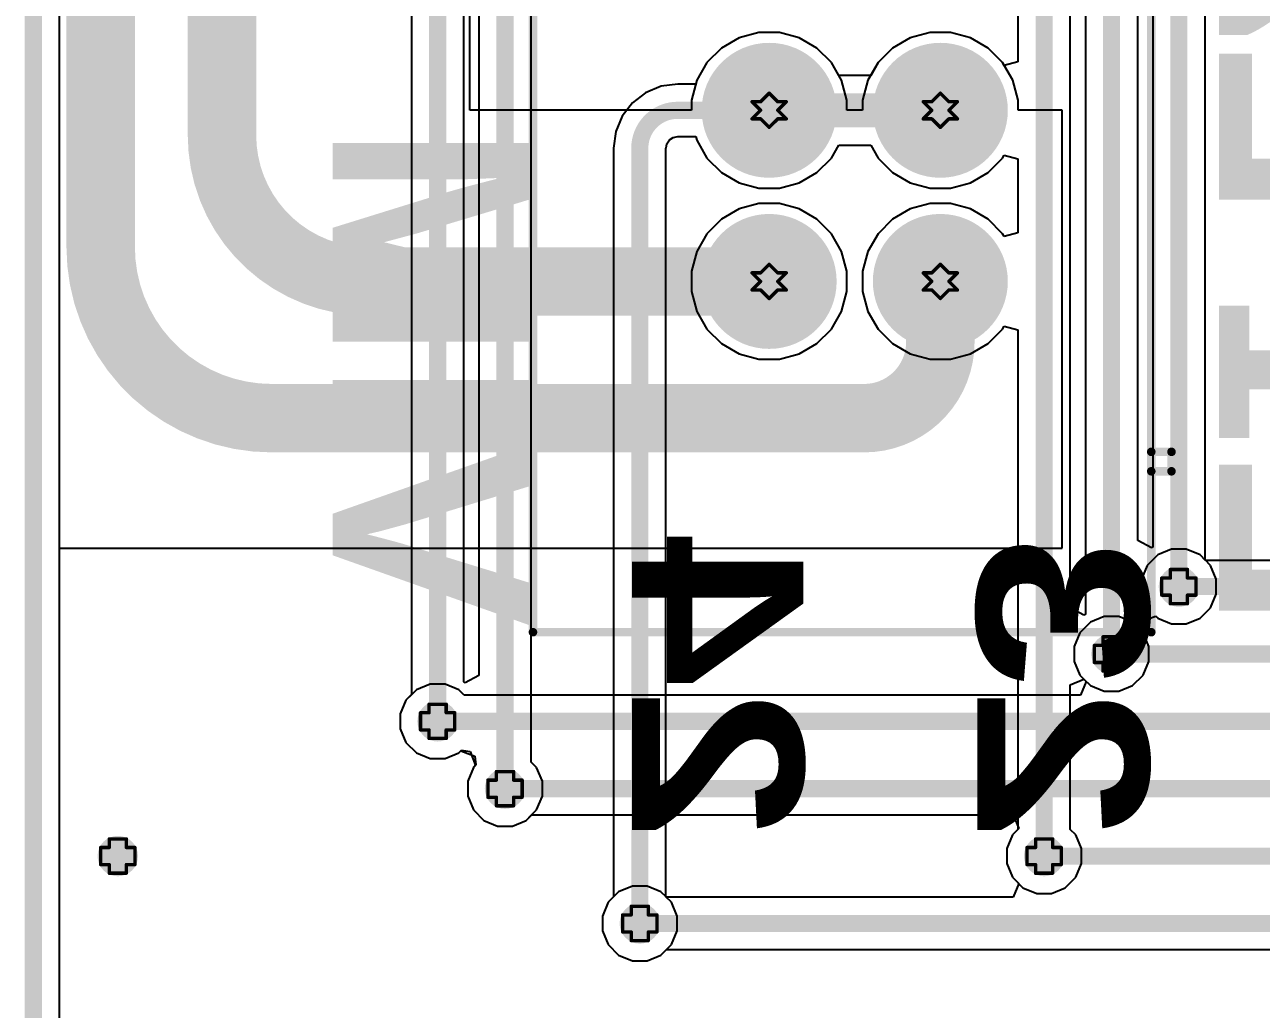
# Model space of a CAD drawing. Header units: inches. Extents: x -0.1 to 10.2, y 0 to 6.5.
# Drawn here: x -0.005 to 0.717, y 1.19 to 1.765 of the extents above; entities that cross this region are included whole.
import ezdxf

# ---------------------------------------------------------------- set-up
doc = ezdxf.new("R2010")
doc.units = ezdxf.units.IN
doc.header["$MEASUREMENT"] = 0
for name, color, linetype in [('Board Outline', 216, 'Continuous'), ('Bottom Layer', 5, 'Continuous'), ('Bottom Overlay', 54, 'Continuous'), ('Bottom Solder', 6, 'Continuous'), ('Drill Drawing', 1, 'Continuous'), ('Multi-Layer', 9, 'Continuous'), ('Pad Holes', 156, 'Continuous'), ('Top Layer', 1, 'Continuous'), ('Top Solder', 216, 'Continuous'), ('Via Holes', 16, 'Continuous')]:
    doc.layers.add(name, color=color, linetype=linetype)
doc.styles.add('Arial Black_Bold', font='', dxfattribs={"height": 0.2})
doc.styles.add('Arial_Bold', font='', dxfattribs={"height": 0.2})
doc.styles.get('Arial Black_Bold').set_extended_font_data('Arial Black', bold=True)
doc.styles.get('Arial_Bold').set_extended_font_data('Arial', bold=True)

# ---------------------------------------------------------------- blocks, each defined once
blk = doc.blocks.new('X9555WV_2_12_6TV01_B_57')
at = {"layer": 'Bottom Layer'}
h = blk.add_hatch(color=5, dxfattribs=at)
edge = h.paths.add_edge_path()
edge.add_arc((0.45, 0.05), 0.03543, 0, 360)
h = blk.add_hatch(color=5, dxfattribs=at)
edge = h.paths.add_edge_path()
edge.add_arc((0.55, 0.05), 0.03543, 0, 360)
h = blk.add_hatch(color=5, dxfattribs=at)
edge = h.paths.add_edge_path()
edge.add_arc((0.45, -0.05), 0.03543, 0, 360)
h = blk.add_hatch(color=5, dxfattribs=at)
edge = h.paths.add_edge_path()
edge.add_arc((0.55, -0.05), 0.03543, 0, 360)
at = {"layer": 'Bottom Solder'}
h = blk.add_hatch(color=6, dxfattribs=at)
edge = h.paths.add_edge_path()
edge.add_arc((0.45, 0.05), 0.03943, 0, 360)
h = blk.add_hatch(color=6, dxfattribs=at)
edge = h.paths.add_edge_path()
edge.add_arc((0.55, 0.05), 0.03943, 0, 360)
h = blk.add_hatch(color=6, dxfattribs=at)
edge = h.paths.add_edge_path()
edge.add_arc((0.45, -0.05), 0.03943, 0, 360)
h = blk.add_hatch(color=6, dxfattribs=at)
edge = h.paths.add_edge_path()
edge.add_arc((0.55, -0.05), 0.03943, 0, 360)
at = {"layer": 'Multi-Layer'}
h = blk.add_hatch(color=9, dxfattribs=at)
edge = h.paths.add_edge_path()
edge.add_arc((0.45, 0.05), 0.03543, 0, 360)
h = blk.add_hatch(color=9, dxfattribs=at)
edge = h.paths.add_edge_path()
edge.add_arc((0.55, 0.05), 0.03543, 0, 360)
h = blk.add_hatch(color=9, dxfattribs=at)
edge = h.paths.add_edge_path()
edge.add_arc((0.45, -0.05), 0.03543, 0, 360)
h = blk.add_hatch(color=9, dxfattribs=at)
edge = h.paths.add_edge_path()
edge.add_arc((0.55, -0.05), 0.03543, 0, 360)
at = {"layer": 'Pad Holes'}
h = blk.add_hatch(color=7, dxfattribs=at)
edge = h.paths.add_edge_path()
edge.add_arc((0.45, 0.05), 0.02165, 0, 360)
h = blk.add_hatch(color=7, dxfattribs=at)
edge = h.paths.add_edge_path()
edge.add_arc((0.55, 0.05), 0.02165, 0, 360)
h = blk.add_hatch(color=7, dxfattribs=at)
edge = h.paths.add_edge_path()
edge.add_arc((0.45, -0.05), 0.02165, 0, 360)
h = blk.add_hatch(color=7, dxfattribs=at)
edge = h.paths.add_edge_path()
edge.add_arc((0.55, -0.05), 0.02165, 0, 360)
at = {"layer": 'Top Layer'}
h = blk.add_hatch(color=1, dxfattribs=at)
edge = h.paths.add_edge_path()
edge.add_arc((0.45, 0.05), 0.03543, 0, 360)
h = blk.add_hatch(color=1, dxfattribs=at)
edge = h.paths.add_edge_path()
edge.add_arc((0.55, 0.05), 0.03543, 0, 360)
h = blk.add_hatch(color=1, dxfattribs=at)
edge = h.paths.add_edge_path()
edge.add_arc((0.45, -0.05), 0.03543, 0, 360)
h = blk.add_hatch(color=1, dxfattribs=at)
edge = h.paths.add_edge_path()
edge.add_arc((0.55, -0.05), 0.03543, 0, 360)
at = {"layer": 'Top Solder'}
h = blk.add_hatch(color=216, dxfattribs=at)
edge = h.paths.add_edge_path()
edge.add_arc((0.45, 0.05), 0.03943, 0, 360)
h = blk.add_hatch(color=216, dxfattribs=at)
edge = h.paths.add_edge_path()
edge.add_arc((0.55, 0.05), 0.03943, 0, 360)
h = blk.add_hatch(color=216, dxfattribs=at)
edge = h.paths.add_edge_path()
edge.add_arc((0.45, -0.05), 0.03943, 0, 360)
h = blk.add_hatch(color=216, dxfattribs=at)
edge = h.paths.add_edge_path()
edge.add_arc((0.55, -0.05), 0.03943, 0, 360)
at = {"layer": 'Bottom Overlay', "const_width": 0.005}
for points in [[(0.6496, 0.17323), (0.6496, 0.18504)], [(0.66097, 0.18504), (0.6496, 0.18504)], [(0.66097, 0.17323), (0.66097, 0.18504)], [(0.755, 0.17323), (-0.755, 0.17323)], [(0.755, -0.188), (0.755, 0.17323)], [(0.755, -0.188), (-0.755, -0.188)]]:
    blk.add_lwpolyline(points, dxfattribs=at)
at = {"layer": 'Bottom Overlay', "const_width": 0.0025}
for points in [[(0.64835, 0.18504, 1), (0.65085, 0.18504, 1)], [(0.64835, 0.18504, 1), (0.65085, 0.18504, 1)], [(0.65972, 0.18504, 1), (0.66221, 0.18504, 1)], [(0.65972, 0.18504, 1), (0.66221, 0.18504, 1)], [(0.64835, 0.17323, 1), (0.65085, 0.17323, 1)], [(0.65972, 0.17323, 1), (0.66221, 0.17323, 1)], [(0.75375, 0.17323, 1), (0.75625, 0.17323, 1)], [(0.75375, 0.17323, 1), (0.75625, 0.17323, 1)], [(0.75375, -0.188, 1), (0.75625, -0.188, 1)], [(0.75375, -0.188, 1), (0.75625, -0.188, 1)]]:
    blk.add_lwpolyline(points, format="xyb", close=True, dxfattribs=at)

msp = doc.modelspace()

# ---------------------------------------------------------------- hatches: boundary and pattern name
at = {"layer": 'Bottom Layer'}
h = msp.add_hatch(color=5, dxfattribs=at)
edge = h.paths.add_edge_path()
edge.add_arc((0.66929, 1.43701), 0.01181, 0, 360)
h = msp.add_hatch(color=5, dxfattribs=at)
edge = h.paths.add_edge_path()
edge.add_arc((0.62992, 1.39764), 0.01181, 0, 360)
h = msp.add_hatch(color=5, dxfattribs=at)
edge = h.paths.add_edge_path()
edge.add_arc((0.23622, 1.35827), 0.01181, 0, 360)
h = msp.add_hatch(color=5, dxfattribs=at)
edge = h.paths.add_edge_path()
edge.add_arc((0.27559, 1.3189), 0.01181, 0, 360)
h = msp.add_hatch(color=5, dxfattribs=at)
edge = h.paths.add_edge_path()
edge.add_arc((0.04937, 1.27953), 0.01181, 0, 360)
h = msp.add_hatch(color=5, dxfattribs=at)
edge = h.paths.add_edge_path()
edge.add_arc((0.59055, 1.27953), 0.01181, 0, 360)
h = msp.add_hatch(color=5, dxfattribs=at)
edge = h.paths.add_edge_path()
edge.add_arc((0.35433, 1.24016), 0.01181, 0, 360)
at = {"layer": 'Top Layer'}
h = msp.add_hatch(color=1, dxfattribs=at)
edge = h.paths.add_edge_path()
edge.add_arc((0.66929, 1.43701), 0.01181, 0, 360)
h = msp.add_hatch(color=1, dxfattribs=at)
edge = h.paths.add_edge_path()
edge.add_arc((0.62992, 1.39764), 0.01181, 0, 360)
h = msp.add_hatch(color=1, dxfattribs=at)
edge = h.paths.add_edge_path()
edge.add_arc((0.23622, 1.35827), 0.01181, 0, 360)
h = msp.add_hatch(color=1, dxfattribs=at)
edge = h.paths.add_edge_path()
edge.add_arc((0.27559, 1.3189), 0.01181, 0, 360)
h = msp.add_hatch(color=1, dxfattribs=at)
edge = h.paths.add_edge_path()
edge.add_arc((0.04937, 1.27953), 0.01181, 0, 360)
h = msp.add_hatch(color=1, dxfattribs=at)
edge = h.paths.add_edge_path()
edge.add_arc((0.59055, 1.27953), 0.01181, 0, 360)
h = msp.add_hatch(color=1, dxfattribs=at)
edge = h.paths.add_edge_path()
edge.add_arc((0.35433, 1.24016), 0.01181, 0, 360)
at = {"layer": 'Via Holes'}
h = msp.add_hatch(color=7, dxfattribs=at)
edge = h.paths.add_edge_path()
edge.add_arc((0.66929, 1.43701), 0.00591, 0, 360)
h = msp.add_hatch(color=7, dxfattribs=at)
edge = h.paths.add_edge_path()
edge.add_arc((0.62992, 1.39764), 0.00591, 0, 360)
h = msp.add_hatch(color=7, dxfattribs=at)
edge = h.paths.add_edge_path()
edge.add_arc((0.23622, 1.35827), 0.00591, 0, 360)
h = msp.add_hatch(color=7, dxfattribs=at)
edge = h.paths.add_edge_path()
edge.add_arc((0.27559, 1.3189), 0.00591, 0, 360)
h = msp.add_hatch(color=7, dxfattribs=at)
edge = h.paths.add_edge_path()
edge.add_arc((0.04937, 1.27953), 0.00591, 0, 360)
h = msp.add_hatch(color=7, dxfattribs=at)
edge = h.paths.add_edge_path()
edge.add_arc((0.59055, 1.27953), 0.00591, 0, 360)
h = msp.add_hatch(color=7, dxfattribs=at)
edge = h.paths.add_edge_path()
edge.add_arc((0.35433, 1.24016), 0.00591, 0, 360)

# ---------------------------------------------------------------- linework, layer by layer
at = {"layer": 'Board Outline', "const_width": 0.01}
msp.add_lwpolyline([(0, 0), (0, 4.33071)], dxfattribs=at)
at = {"layer": 'Bottom Layer'}
for p, q in [((0.01529, 0.33465), (0.01529, 2.83)), ((0.654, 2.58583), (0.654, 1.46011)), ((0.68458, 1.45256), (0.68458, 2.58583)), ((0.61463, 2.38346), (0.61463, 1.42074)), ((0.64521, 1.46387), (0.64521, 2.38346)), ((0.22093, 2.19308), (0.22093, 1.37382)), ((0.25151, 1.38137), (0.25151, 2.19308)), ((0.2603, 1.99396), (0.2603, 1.38513)), ((0.29088, 1.33445), (0.29088, 1.99396)), ((0.60584, 1.4245), (0.60584, 1.79685)), ((0.57526, 1.78702), (0.57526, 1.74369)), ((0.41238, 1.75769), (0.40202, 1.75171)), ((0.42394, 1.76079), (0.41238, 1.75769)), ((0.4359, 1.76079), (0.42394, 1.76079)), ((0.44745, 1.75769), (0.4359, 1.76079)), ((0.45781, 1.75171), (0.44745, 1.75769)), ((0.51238, 1.75769), (0.50202, 1.75171)), ((0.52394, 1.76079), (0.51238, 1.75769)), ((0.5359, 1.76079), (0.52394, 1.76079)), ((0.54745, 1.75769), (0.5359, 1.76079)), ((0.55781, 1.75171), (0.54745, 1.75769)), ((0.40202, 1.75171), (0.39356, 1.74325)), ((0.46627, 1.74325), (0.45781, 1.75171)), ((0.50202, 1.75171), (0.49356, 1.74325)), ((0.56627, 1.74325), (0.55781, 1.75171)), ((0.39356, 1.74325), (0.38758, 1.73289)), ((0.47061, 1.73575), (0.46627, 1.74325)), ((0.49356, 1.74325), (0.48923, 1.73575)), ((0.56726, 1.74155), (0.56627, 1.74325)), ((0.57526, 1.74369), (0.56726, 1.74155)), ((0.48923, 1.73575), (0.47061, 1.73575)), ((0.36678, 1.7294), (0.35775, 1.72565)), ((0.37648, 1.73067), (0.36678, 1.7294)), ((0.37648, 1.73065), (0.37648, 1.73067)), ((0.38698, 1.73065), (0.37648, 1.73065)), ((0.38758, 1.73289), (0.38698, 1.73065)), ((0.34999, 1.7197), (0.34403, 1.71194)), ((0.35775, 1.72565), (0.34999, 1.7197)), ((0.34403, 1.71194), (0.34029, 1.7029)), ((0.34029, 1.7029), (0.33901, 1.6932)), ((0.37022, 1.6958), (0.37169, 1.698)), ((0.37169, 1.698), (0.37389, 1.69947)), ((0.37389, 1.69947), (0.37648, 1.69998)), ((0.37648, 1.69998), (0.37648, 1.70006)), ((0.37648, 1.70006), (0.38698, 1.70006)), ((0.38698, 1.70006), (0.38758, 1.69782)), ((0.38758, 1.69782), (0.39356, 1.68746)), ((0.33901, 1.6932), (0.33901, 1.6932)), ((0.33901, 1.6932), (0.33904, 1.69312)), ((0.33904, 1.69312), (0.33904, 1.25571)), ((0.36962, 1.69316), (0.3697, 1.6932)), ((0.36962, 1.25571), (0.36962, 1.69316)), ((0.3697, 1.6932), (0.37022, 1.6958)), ((0.46627, 1.68746), (0.47061, 1.69496)), ((0.47061, 1.69496), (0.48923, 1.69496)), ((0.48923, 1.69496), (0.49356, 1.68746)), ((0.39356, 1.68746), (0.40202, 1.679)), ((0.45781, 1.679), (0.46627, 1.68746)), ((0.49356, 1.68746), (0.50202, 1.679)), ((0.55781, 1.679), (0.56627, 1.68746)), ((0.56627, 1.68746), (0.56726, 1.68916)), ((0.56726, 1.68916), (0.57526, 1.68702)), ((0.57526, 1.68702), (0.57526, 1.64369)), ((0.40202, 1.679), (0.41238, 1.67302)), ((0.44745, 1.67302), (0.45781, 1.679)), ((0.50202, 1.679), (0.51238, 1.67302)), ((0.54745, 1.67302), (0.55781, 1.679)), ((0.41238, 1.67302), (0.42394, 1.66992)), ((0.42394, 1.66992), (0.4359, 1.66992)), ((0.4359, 1.66992), (0.44745, 1.67302)), ((0.51238, 1.67302), (0.52394, 1.66992)), ((0.52394, 1.66992), (0.5359, 1.66992)), ((0.5359, 1.66992), (0.54745, 1.67302)), ((0.41238, 1.65769), (0.40202, 1.65171)), ((0.42394, 1.66079), (0.41238, 1.65769)), ((0.4359, 1.66079), (0.42394, 1.66079)), ((0.44745, 1.65769), (0.4359, 1.66079)), ((0.45781, 1.65171), (0.44745, 1.65769)), ((0.51238, 1.65769), (0.50202, 1.65171)), ((0.52394, 1.66079), (0.51238, 1.65769)), ((0.5359, 1.66079), (0.52394, 1.66079)), ((0.54745, 1.65769), (0.5359, 1.66079)), ((0.55781, 1.65171), (0.54745, 1.65769)), ((0.40202, 1.65171), (0.39356, 1.64325)), ((0.46627, 1.64325), (0.45781, 1.65171)), ((0.50202, 1.65171), (0.49356, 1.64325)), ((0.56627, 1.64325), (0.55781, 1.65171)), ((0.39356, 1.64325), (0.38758, 1.63289)), ((0.47225, 1.63289), (0.46627, 1.64325)), ((0.49356, 1.64325), (0.48758, 1.63289)), ((0.56726, 1.64155), (0.56627, 1.64325)), ((0.57526, 1.64369), (0.56726, 1.64155)), ((0.38758, 1.63289), (0.38448, 1.62134)), ((0.47535, 1.62134), (0.47225, 1.63289)), ((0.48758, 1.63289), (0.48448, 1.62134)), ((0.38448, 1.62134), (0.38448, 1.60937)), ((0.47535, 1.60937), (0.47535, 1.62134)), ((0.48448, 1.62134), (0.48448, 1.60937)), ((0.38448, 1.60937), (0.38758, 1.59782)), ((0.47225, 1.59782), (0.47535, 1.60937)), ((0.48448, 1.60937), (0.48758, 1.59782)), ((0.38758, 1.59782), (0.39356, 1.58746)), ((0.46627, 1.58746), (0.47225, 1.59782)), ((0.48758, 1.59782), (0.49356, 1.58746)), ((0.39356, 1.58746), (0.40202, 1.579)), ((0.45781, 1.579), (0.46627, 1.58746)), ((0.49356, 1.58746), (0.50202, 1.579)), ((0.55781, 1.579), (0.56627, 1.58746)), ((0.56627, 1.58746), (0.56726, 1.58916)), ((0.56726, 1.58916), (0.57526, 1.58702)), ((0.57526, 1.58702), (0.57526, 1.29508)), ((0.40202, 1.579), (0.41238, 1.57302)), ((0.44745, 1.57302), (0.45781, 1.579)), ((0.50202, 1.579), (0.51238, 1.57302)), ((0.54745, 1.57302), (0.55781, 1.579)), ((0.41238, 1.57302), (0.42394, 1.56992)), ((0.42394, 1.56992), (0.4359, 1.56992)), ((0.4359, 1.56992), (0.44745, 1.57302)), ((0.51238, 1.57302), (0.52394, 1.56992)), ((0.52394, 1.56992), (0.5359, 1.56992)), ((0.5359, 1.56992), (0.54745, 1.57302)), ((0.65321, 1.45959), (0.64521, 1.46387)), ((0.654, 1.46011), (0.65321, 1.45959)), ((0.68778, 1.44936), (0.68458, 1.45256)), ((0.6911, 1.44135), (0.68778, 1.44936)), ((0.6911, 1.43267), (0.6911, 1.44135)), ((0.68778, 1.42465), (0.6911, 1.43267)), ((0.61384, 1.42022), (0.60584, 1.4245)), ((0.68165, 1.41852), (0.68778, 1.42465)), ((0.61463, 1.42074), (0.61384, 1.42022)), ((0.64687, 1.41153), (0.64752, 1.41667)), ((0.64752, 1.41667), (0.65569, 1.41976)), ((0.65569, 1.41976), (0.65694, 1.41852)), ((0.65694, 1.41852), (0.66495, 1.4152)), ((0.67363, 1.4152), (0.68165, 1.41852)), ((0.64841, 1.40999), (0.64687, 1.41153)), ((0.65173, 1.40198), (0.64841, 1.40999)), ((0.66495, 1.4152), (0.67363, 1.4152)), ((0.65173, 1.3933), (0.65173, 1.40198)), ((0.64841, 1.38528), (0.65173, 1.3933)), ((0.2523, 1.38085), (0.25151, 1.38137)), ((0.2603, 1.38513), (0.2523, 1.38085)), ((0.60584, 1.37955), (0.61384, 1.38287)), ((0.61384, 1.38287), (0.61757, 1.37915)), ((0.64228, 1.37915), (0.64841, 1.38528)), ((0.22093, 1.37382), (0.21773, 1.37062)), ((0.60584, 1.29508), (0.60584, 1.37955)), ((0.61757, 1.37915), (0.62558, 1.37583)), ((0.62558, 1.37583), (0.63426, 1.37583)), ((0.63426, 1.37583), (0.64228, 1.37915)), ((0.21773, 1.37062), (0.21441, 1.36261)), ((0.21441, 1.36261), (0.21441, 1.35393)), ((0.21441, 1.35393), (0.21773, 1.34591)), ((0.21773, 1.34591), (0.22387, 1.33978)), ((0.22387, 1.33978), (0.23188, 1.33646)), ((0.24056, 1.33646), (0.24857, 1.33978)), ((0.24857, 1.33978), (0.24982, 1.34102)), ((0.24982, 1.34102), (0.25799, 1.33793)), ((0.25799, 1.33793), (0.25864, 1.33279)), ((0.23188, 1.33646), (0.24056, 1.33646)), ((0.2571, 1.33125), (0.25378, 1.32324)), ((0.25864, 1.33279), (0.2571, 1.33125)), ((0.29408, 1.33125), (0.29088, 1.33445)), ((0.2974, 1.32324), (0.29408, 1.33125)), ((0.25378, 1.32324), (0.25378, 1.31456)), ((0.2974, 1.31456), (0.2974, 1.32324)), ((0.25378, 1.31456), (0.2571, 1.30654)), ((0.29408, 1.30654), (0.2974, 1.31456)), ((0.2571, 1.30654), (0.26324, 1.30041)), ((0.26324, 1.30041), (0.27125, 1.29709)), ((0.27993, 1.29709), (0.28795, 1.30041)), ((0.28795, 1.30041), (0.29408, 1.30654)), ((0.27125, 1.29709), (0.27993, 1.29709)), ((0.57526, 1.29508), (0.57206, 1.29188)), ((0.60904, 1.29188), (0.60584, 1.29508)), ((0.57206, 1.29188), (0.56874, 1.28387)), ((0.61236, 1.28387), (0.60904, 1.29188)), ((0.56874, 1.28387), (0.56874, 1.27519)), ((0.61236, 1.27519), (0.61236, 1.28387)), ((0.56874, 1.27519), (0.57206, 1.26717)), ((0.60904, 1.26717), (0.61236, 1.27519)), ((0.57206, 1.26717), (0.5782, 1.26104)), ((0.60291, 1.26104), (0.60904, 1.26717)), ((0.5782, 1.26104), (0.58621, 1.25772)), ((0.58621, 1.25772), (0.59489, 1.25772)), ((0.59489, 1.25772), (0.60291, 1.26104)), ((0.33584, 1.25251), (0.33252, 1.2445)), ((0.33904, 1.25571), (0.33584, 1.25251)), ((0.37282, 1.25251), (0.36962, 1.25571)), ((0.37614, 1.2445), (0.37282, 1.25251)), ((0.33252, 1.2445), (0.33252, 1.23582)), ((0.37614, 1.23582), (0.37614, 1.2445)), ((0.33252, 1.23582), (0.33584, 1.2278)), ((0.37282, 1.2278), (0.37614, 1.23582)), ((0.33584, 1.2278), (0.34198, 1.22167)), ((0.34198, 1.22167), (0.34999, 1.21835)), ((0.35867, 1.21835), (0.36669, 1.22167)), ((0.36669, 1.22167), (0.37282, 1.2278)), ((0.34999, 1.21835), (0.35867, 1.21835))]:
    msp.add_line(p, q, dxfattribs=at)
for points, const_width in [([(0.66929, 1.43701), (0.66929, 2.58583)], 0.01), ([(0.62992, 1.39764), (0.62992, 2.38346)], 0.01), ([(0.23622, 1.35827), (0.23622, 2.19308)], 0.01), ([(0.27559, 1.3189), (0.27559, 1.99396)], 0.01), ([(0.59055, 1.27953), (0.59055, 1.79685)], 0.01), ([(0.37648, 1.71535), (0.42992, 1.71535)], 0.01), ([(0.42992, 1.71535), (0.52992, 1.71535)], 0.02), ([(0.35433, 1.6932), (0.35433, 1.69316)], 0.01), ([(0.35433, 1.24016), (0.35433, 1.69316)], 0.01)]:
    msp.add_lwpolyline(points, dxfattribs=dict(at, const_width=const_width))
at = {"layer": 'Bottom Layer', "const_width": 0.01}
msp.add_lwpolyline([(0.35433, 1.6932, -0.414214), (0.37648, 1.71535)], format="xyb", dxfattribs=at)
at = {"layer": 'Bottom Layer'}
for points, const_width in [([(0.37398, 1.71535, 1), (0.37898, 1.71535, 1)], 0.005), ([(0.37398, 1.71535, 1), (0.37898, 1.71535, 1)], 0.005), ([(0.42492, 1.71535, 1), (0.43492, 1.71535, 1)], 0.01), ([(0.42742, 1.71535, 1), (0.43242, 1.71535, 1)], 0.005), ([(0.52492, 1.71535, 1), (0.53492, 1.71535, 1)], 0.01), ([(0.35183, 1.6932, 1), (0.35683, 1.6932, 1)], 0.005), ([(0.35183, 1.6932, 1), (0.35683, 1.6932, 1)], 0.005), ([(0.35183, 1.69316, 1), (0.35683, 1.69316, 1)], 0.005), ([(0.35183, 1.69316, 1), (0.35683, 1.69316, 1)], 0.005), ([(0.66679, 1.43701, 1), (0.67179, 1.43701, 1)], 0.005), ([(0.62742, 1.39764, 1), (0.63242, 1.39764, 1)], 0.005), ([(0.23372, 1.35827, 1), (0.23872, 1.35827, 1)], 0.005), ([(0.27309, 1.3189, 1), (0.27809, 1.3189, 1)], 0.005), ([(0.58805, 1.27953, 1), (0.59305, 1.27953, 1)], 0.005), ([(0.35183, 1.24016, 1), (0.35683, 1.24016, 1)], 0.005)]:
    msp.add_lwpolyline(points, format="xyb", close=True, dxfattribs=dict(at, const_width=const_width))
at = {"layer": 'Drill Drawing', "const_width": 0.002}
for points in [[(0.41992, 1.72035), (0.42492, 1.71535)], [(0.41992, 1.72035), (0.42492, 1.72035)], [(0.42492, 1.72035), (0.42992, 1.72535)], [(0.42992, 1.72535), (0.43492, 1.72035)], [(0.43492, 1.72035), (0.43992, 1.72035)], [(0.43492, 1.71535), (0.43992, 1.72035)], [(0.51992, 1.72035), (0.52492, 1.71535)], [(0.51992, 1.72035), (0.52492, 1.72035)], [(0.52492, 1.72035), (0.52992, 1.72535)], [(0.52992, 1.72535), (0.53492, 1.72035)], [(0.53492, 1.72035), (0.53992, 1.72035)], [(0.53492, 1.71535), (0.53992, 1.72035)], [(0.41992, 1.71035), (0.42492, 1.71535)], [(0.43492, 1.71535), (0.43992, 1.71035)], [(0.51992, 1.71035), (0.52492, 1.71535)], [(0.53492, 1.71535), (0.53992, 1.71035)], [(0.41992, 1.71035), (0.42492, 1.71035)], [(0.42492, 1.71035), (0.42992, 1.70535)], [(0.42992, 1.70535), (0.43492, 1.71035)], [(0.43492, 1.71035), (0.43992, 1.71035)], [(0.51992, 1.71035), (0.52492, 1.71035)], [(0.52492, 1.71035), (0.52992, 1.70535)], [(0.52992, 1.70535), (0.53492, 1.71035)], [(0.53492, 1.71035), (0.53992, 1.71035)], [(0.42492, 1.62035), (0.42992, 1.62535)], [(0.42992, 1.62535), (0.43492, 1.62035)], [(0.52492, 1.62035), (0.52992, 1.62535)], [(0.52992, 1.62535), (0.53492, 1.62035)], [(0.41992, 1.62035), (0.42492, 1.61535)], [(0.41992, 1.62035), (0.42492, 1.62035)], [(0.43492, 1.62035), (0.43992, 1.62035)], [(0.43492, 1.61535), (0.43992, 1.62035)], [(0.51992, 1.62035), (0.52492, 1.61535)], [(0.51992, 1.62035), (0.52492, 1.62035)], [(0.53492, 1.62035), (0.53992, 1.62035)], [(0.53492, 1.61535), (0.53992, 1.62035)], [(0.41992, 1.61035), (0.42492, 1.61535)], [(0.41992, 1.61035), (0.42492, 1.61035)], [(0.42492, 1.61035), (0.42992, 1.60535)], [(0.42992, 1.60535), (0.43492, 1.61035)], [(0.43492, 1.61535), (0.43992, 1.61035)], [(0.43492, 1.61035), (0.43992, 1.61035)], [(0.51992, 1.61035), (0.52492, 1.61535)], [(0.51992, 1.61035), (0.52492, 1.61035)], [(0.52492, 1.61035), (0.52992, 1.60535)], [(0.52992, 1.60535), (0.53492, 1.61035)], [(0.53492, 1.61535), (0.53992, 1.61035)], [(0.53492, 1.61035), (0.53992, 1.61035)], [(0.66429, 1.44201), (0.66429, 1.44701)], [(0.66429, 1.44701), (0.67429, 1.44701)], [(0.67429, 1.44201), (0.67429, 1.44701)], [(0.65929, 1.43201), (0.65929, 1.44201)], [(0.65929, 1.44201), (0.66429, 1.44201)], [(0.67429, 1.44201), (0.67929, 1.44201)], [(0.67929, 1.43201), (0.67929, 1.44201)], [(0.65929, 1.43201), (0.66429, 1.43201)], [(0.66429, 1.42701), (0.66429, 1.43201)], [(0.67429, 1.43201), (0.67929, 1.43201)], [(0.67429, 1.42701), (0.67429, 1.43201)], [(0.66429, 1.42701), (0.67429, 1.42701)], [(0.61992, 1.39264), (0.61992, 1.40264)], [(0.61992, 1.40264), (0.62492, 1.40264)], [(0.62492, 1.40264), (0.62492, 1.40764)], [(0.62492, 1.40764), (0.63492, 1.40764)], [(0.63492, 1.40264), (0.63492, 1.40764)], [(0.63492, 1.40264), (0.63992, 1.40264)], [(0.63992, 1.39264), (0.63992, 1.40264)], [(0.61992, 1.39264), (0.62492, 1.39264)], [(0.62492, 1.38764), (0.62492, 1.39264)], [(0.62492, 1.38764), (0.63492, 1.38764)], [(0.63492, 1.39264), (0.63992, 1.39264)], [(0.63492, 1.38764), (0.63492, 1.39264)], [(0.23122, 1.36327), (0.23122, 1.36827)], [(0.23122, 1.36827), (0.24122, 1.36827)], [(0.24122, 1.36327), (0.24122, 1.36827)], [(0.22622, 1.35327), (0.22622, 1.36327)], [(0.22622, 1.36327), (0.23122, 1.36327)], [(0.24122, 1.36327), (0.24622, 1.36327)], [(0.24622, 1.35327), (0.24622, 1.36327)], [(0.22622, 1.35327), (0.23122, 1.35327)], [(0.23122, 1.34827), (0.23122, 1.35327)], [(0.24122, 1.35327), (0.24622, 1.35327)], [(0.24122, 1.34827), (0.24122, 1.35327)], [(0.23122, 1.34827), (0.24122, 1.34827)], [(0.27059, 1.3239), (0.27059, 1.3289)], [(0.27059, 1.3289), (0.28059, 1.3289)], [(0.28059, 1.3239), (0.28059, 1.3289)], [(0.26559, 1.3139), (0.26559, 1.3239)], [(0.26559, 1.3239), (0.27059, 1.3239)], [(0.28059, 1.3239), (0.28559, 1.3239)], [(0.28559, 1.3139), (0.28559, 1.3239)], [(0.26559, 1.3139), (0.27059, 1.3139)], [(0.27059, 1.3089), (0.27059, 1.3139)], [(0.28059, 1.3139), (0.28559, 1.3139)], [(0.28059, 1.3089), (0.28059, 1.3139)], [(0.27059, 1.3089), (0.28059, 1.3089)], [(0.04437, 1.28453), (0.04437, 1.28953)], [(0.04437, 1.28953), (0.05437, 1.28953)], [(0.05437, 1.28453), (0.05437, 1.28953)], [(0.58555, 1.28453), (0.58555, 1.28953)], [(0.58555, 1.28953), (0.59555, 1.28953)], [(0.59555, 1.28453), (0.59555, 1.28953)], [(0.03937, 1.27453), (0.03937, 1.28453)], [(0.03937, 1.28453), (0.04437, 1.28453)], [(0.05437, 1.28453), (0.05937, 1.28453)], [(0.05937, 1.27453), (0.05937, 1.28453)], [(0.58055, 1.27453), (0.58055, 1.28453)], [(0.58055, 1.28453), (0.58555, 1.28453)], [(0.59555, 1.28453), (0.60055, 1.28453)], [(0.60055, 1.27453), (0.60055, 1.28453)], [(0.03937, 1.27453), (0.04437, 1.27453)], [(0.04437, 1.26953), (0.04437, 1.27453)], [(0.05437, 1.27453), (0.05937, 1.27453)], [(0.05437, 1.26953), (0.05437, 1.27453)], [(0.58055, 1.27453), (0.58555, 1.27453)], [(0.58555, 1.26953), (0.58555, 1.27453)], [(0.59555, 1.27453), (0.60055, 1.27453)], [(0.59555, 1.26953), (0.59555, 1.27453)], [(0.04437, 1.26953), (0.05437, 1.26953)], [(0.58555, 1.26953), (0.59555, 1.26953)], [(0.34933, 1.24516), (0.34933, 1.25016)], [(0.34933, 1.25016), (0.35933, 1.25016)], [(0.35933, 1.24516), (0.35933, 1.25016)], [(0.34433, 1.23516), (0.34433, 1.24516)], [(0.34433, 1.24516), (0.34933, 1.24516)], [(0.35933, 1.24516), (0.36433, 1.24516)], [(0.36433, 1.23516), (0.36433, 1.24516)], [(0.34433, 1.23516), (0.34933, 1.23516)], [(0.34933, 1.23016), (0.34933, 1.23516)], [(0.35933, 1.23516), (0.36433, 1.23516)], [(0.35933, 1.23016), (0.35933, 1.23516)], [(0.34933, 1.23016), (0.35933, 1.23016)]]:
    msp.add_lwpolyline(points, dxfattribs=at)
at = {"layer": 'Drill Drawing', "const_width": 0.001}
for points in [[(0.41942, 1.72035, 1), (0.42042, 1.72035, 1)], [(0.41942, 1.72035, 1), (0.42042, 1.72035, 1)], [(0.42442, 1.72035, 1), (0.42542, 1.72035, 1)], [(0.42442, 1.72035, 1), (0.42542, 1.72035, 1)], [(0.42942, 1.72535, 1), (0.43042, 1.72535, 1)], [(0.42942, 1.72535, 1), (0.43042, 1.72535, 1)], [(0.43442, 1.72035, 1), (0.43542, 1.72035, 1)], [(0.43442, 1.72035, 1), (0.43542, 1.72035, 1)], [(0.43942, 1.72035, 1), (0.44042, 1.72035, 1)], [(0.43942, 1.72035, 1), (0.44042, 1.72035, 1)], [(0.51942, 1.72035, 1), (0.52042, 1.72035, 1)], [(0.51942, 1.72035, 1), (0.52042, 1.72035, 1)], [(0.52442, 1.72035, 1), (0.52542, 1.72035, 1)], [(0.52442, 1.72035, 1), (0.52542, 1.72035, 1)], [(0.52942, 1.72535, 1), (0.53042, 1.72535, 1)], [(0.52942, 1.72535, 1), (0.53042, 1.72535, 1)], [(0.53442, 1.72035, 1), (0.53542, 1.72035, 1)], [(0.53442, 1.72035, 1), (0.53542, 1.72035, 1)], [(0.53942, 1.72035, 1), (0.54042, 1.72035, 1)], [(0.53942, 1.72035, 1), (0.54042, 1.72035, 1)], [(0.42442, 1.71535, 1), (0.42542, 1.71535, 1)], [(0.42442, 1.71535, 1), (0.42542, 1.71535, 1)], [(0.43442, 1.71535, 1), (0.43542, 1.71535, 1)], [(0.43442, 1.71535, 1), (0.43542, 1.71535, 1)], [(0.52442, 1.71535, 1), (0.52542, 1.71535, 1)], [(0.52442, 1.71535, 1), (0.52542, 1.71535, 1)], [(0.53442, 1.71535, 1), (0.53542, 1.71535, 1)], [(0.53442, 1.71535, 1), (0.53542, 1.71535, 1)], [(0.41942, 1.71035, 1), (0.42042, 1.71035, 1)], [(0.41942, 1.71035, 1), (0.42042, 1.71035, 1)], [(0.42442, 1.71035, 1), (0.42542, 1.71035, 1)], [(0.42442, 1.71035, 1), (0.42542, 1.71035, 1)], [(0.42942, 1.70535, 1), (0.43042, 1.70535, 1)], [(0.42942, 1.70535, 1), (0.43042, 1.70535, 1)], [(0.43442, 1.71035, 1), (0.43542, 1.71035, 1)], [(0.43442, 1.71035, 1), (0.43542, 1.71035, 1)], [(0.43942, 1.71035, 1), (0.44042, 1.71035, 1)], [(0.43942, 1.71035, 1), (0.44042, 1.71035, 1)], [(0.51942, 1.71035, 1), (0.52042, 1.71035, 1)], [(0.51942, 1.71035, 1), (0.52042, 1.71035, 1)], [(0.52442, 1.71035, 1), (0.52542, 1.71035, 1)], [(0.52442, 1.71035, 1), (0.52542, 1.71035, 1)], [(0.52942, 1.70535, 1), (0.53042, 1.70535, 1)], [(0.52942, 1.70535, 1), (0.53042, 1.70535, 1)], [(0.53442, 1.71035, 1), (0.53542, 1.71035, 1)], [(0.53442, 1.71035, 1), (0.53542, 1.71035, 1)], [(0.53942, 1.71035, 1), (0.54042, 1.71035, 1)], [(0.53942, 1.71035, 1), (0.54042, 1.71035, 1)], [(0.42942, 1.62535, 1), (0.43042, 1.62535, 1)], [(0.42942, 1.62535, 1), (0.43042, 1.62535, 1)], [(0.52942, 1.62535, 1), (0.53042, 1.62535, 1)], [(0.52942, 1.62535, 1), (0.53042, 1.62535, 1)], [(0.41942, 1.62035, 1), (0.42042, 1.62035, 1)], [(0.41942, 1.62035, 1), (0.42042, 1.62035, 1)], [(0.42442, 1.62035, 1), (0.42542, 1.62035, 1)], [(0.42442, 1.62035, 1), (0.42542, 1.62035, 1)], [(0.43442, 1.62035, 1), (0.43542, 1.62035, 1)], [(0.43442, 1.62035, 1), (0.43542, 1.62035, 1)], [(0.43942, 1.62035, 1), (0.44042, 1.62035, 1)], [(0.43942, 1.62035, 1), (0.44042, 1.62035, 1)], [(0.51942, 1.62035, 1), (0.52042, 1.62035, 1)], [(0.51942, 1.62035, 1), (0.52042, 1.62035, 1)], [(0.52442, 1.62035, 1), (0.52542, 1.62035, 1)], [(0.52442, 1.62035, 1), (0.52542, 1.62035, 1)], [(0.53442, 1.62035, 1), (0.53542, 1.62035, 1)], [(0.53442, 1.62035, 1), (0.53542, 1.62035, 1)], [(0.53942, 1.62035, 1), (0.54042, 1.62035, 1)], [(0.53942, 1.62035, 1), (0.54042, 1.62035, 1)], [(0.41942, 1.61035, 1), (0.42042, 1.61035, 1)], [(0.41942, 1.61035, 1), (0.42042, 1.61035, 1)], [(0.42442, 1.61535, 1), (0.42542, 1.61535, 1)], [(0.42442, 1.61535, 1), (0.42542, 1.61535, 1)], [(0.42442, 1.61035, 1), (0.42542, 1.61035, 1)], [(0.42442, 1.61035, 1), (0.42542, 1.61035, 1)], [(0.43442, 1.61535, 1), (0.43542, 1.61535, 1)], [(0.43442, 1.61535, 1), (0.43542, 1.61535, 1)], [(0.43442, 1.61035, 1), (0.43542, 1.61035, 1)], [(0.43442, 1.61035, 1), (0.43542, 1.61035, 1)], [(0.43942, 1.61035, 1), (0.44042, 1.61035, 1)], [(0.43942, 1.61035, 1), (0.44042, 1.61035, 1)], [(0.51942, 1.61035, 1), (0.52042, 1.61035, 1)], [(0.51942, 1.61035, 1), (0.52042, 1.61035, 1)], [(0.52442, 1.61535, 1), (0.52542, 1.61535, 1)], [(0.52442, 1.61535, 1), (0.52542, 1.61535, 1)], [(0.52442, 1.61035, 1), (0.52542, 1.61035, 1)], [(0.52442, 1.61035, 1), (0.52542, 1.61035, 1)], [(0.53442, 1.61535, 1), (0.53542, 1.61535, 1)], [(0.53442, 1.61535, 1), (0.53542, 1.61535, 1)], [(0.53442, 1.61035, 1), (0.53542, 1.61035, 1)], [(0.53442, 1.61035, 1), (0.53542, 1.61035, 1)], [(0.53942, 1.61035, 1), (0.54042, 1.61035, 1)], [(0.53942, 1.61035, 1), (0.54042, 1.61035, 1)], [(0.42942, 1.60535, 1), (0.43042, 1.60535, 1)], [(0.42942, 1.60535, 1), (0.43042, 1.60535, 1)], [(0.52942, 1.60535, 1), (0.53042, 1.60535, 1)], [(0.52942, 1.60535, 1), (0.53042, 1.60535, 1)], [(0.66379, 1.44701, 1), (0.66479, 1.44701, 1)], [(0.66379, 1.44701, 1), (0.66479, 1.44701, 1)], [(0.67379, 1.44701, 1), (0.67479, 1.44701, 1)], [(0.67379, 1.44701, 1), (0.67479, 1.44701, 1)], [(0.65879, 1.44201, 1), (0.65979, 1.44201, 1)], [(0.65879, 1.44201, 1), (0.65979, 1.44201, 1)], [(0.66379, 1.44201, 1), (0.66479, 1.44201, 1)], [(0.66379, 1.44201, 1), (0.66479, 1.44201, 1)], [(0.67379, 1.44201, 1), (0.67479, 1.44201, 1)], [(0.67379, 1.44201, 1), (0.67479, 1.44201, 1)], [(0.67879, 1.44201, 1), (0.67979, 1.44201, 1)], [(0.67879, 1.44201, 1), (0.67979, 1.44201, 1)], [(0.65879, 1.43201, 1), (0.65979, 1.43201, 1)], [(0.65879, 1.43201, 1), (0.65979, 1.43201, 1)], [(0.66379, 1.43201, 1), (0.66479, 1.43201, 1)], [(0.66379, 1.43201, 1), (0.66479, 1.43201, 1)], [(0.67379, 1.43201, 1), (0.67479, 1.43201, 1)], [(0.67379, 1.43201, 1), (0.67479, 1.43201, 1)], [(0.67879, 1.43201, 1), (0.67979, 1.43201, 1)], [(0.67879, 1.43201, 1), (0.67979, 1.43201, 1)], [(0.66379, 1.42701, 1), (0.66479, 1.42701, 1)], [(0.66379, 1.42701, 1), (0.66479, 1.42701, 1)], [(0.67379, 1.42701, 1), (0.67479, 1.42701, 1)], [(0.67379, 1.42701, 1), (0.67479, 1.42701, 1)], [(0.61942, 1.40264, 1), (0.62042, 1.40264, 1)], [(0.61942, 1.40264, 1), (0.62042, 1.40264, 1)], [(0.62442, 1.40764, 1), (0.62542, 1.40764, 1)], [(0.62442, 1.40764, 1), (0.62542, 1.40764, 1)], [(0.62442, 1.40264, 1), (0.62542, 1.40264, 1)], [(0.62442, 1.40264, 1), (0.62542, 1.40264, 1)], [(0.63442, 1.40764, 1), (0.63542, 1.40764, 1)], [(0.63442, 1.40764, 1), (0.63542, 1.40764, 1)], [(0.63442, 1.40264, 1), (0.63542, 1.40264, 1)], [(0.63442, 1.40264, 1), (0.63542, 1.40264, 1)], [(0.63942, 1.40264, 1), (0.64042, 1.40264, 1)], [(0.63942, 1.40264, 1), (0.64042, 1.40264, 1)], [(0.61942, 1.39264, 1), (0.62042, 1.39264, 1)], [(0.61942, 1.39264, 1), (0.62042, 1.39264, 1)], [(0.62442, 1.39264, 1), (0.62542, 1.39264, 1)], [(0.62442, 1.39264, 1), (0.62542, 1.39264, 1)], [(0.62442, 1.38764, 1), (0.62542, 1.38764, 1)], [(0.62442, 1.38764, 1), (0.62542, 1.38764, 1)], [(0.63442, 1.39264, 1), (0.63542, 1.39264, 1)], [(0.63442, 1.39264, 1), (0.63542, 1.39264, 1)], [(0.63442, 1.38764, 1), (0.63542, 1.38764, 1)], [(0.63442, 1.38764, 1), (0.63542, 1.38764, 1)], [(0.63942, 1.39264, 1), (0.64042, 1.39264, 1)], [(0.63942, 1.39264, 1), (0.64042, 1.39264, 1)], [(0.23072, 1.36827, 1), (0.23172, 1.36827, 1)], [(0.23072, 1.36827, 1), (0.23172, 1.36827, 1)], [(0.24072, 1.36827, 1), (0.24172, 1.36827, 1)], [(0.24072, 1.36827, 1), (0.24172, 1.36827, 1)], [(0.22572, 1.36327, 1), (0.22672, 1.36327, 1)], [(0.22572, 1.36327, 1), (0.22672, 1.36327, 1)], [(0.23072, 1.36327, 1), (0.23172, 1.36327, 1)], [(0.23072, 1.36327, 1), (0.23172, 1.36327, 1)], [(0.24072, 1.36327, 1), (0.24172, 1.36327, 1)], [(0.24072, 1.36327, 1), (0.24172, 1.36327, 1)], [(0.24572, 1.36327, 1), (0.24672, 1.36327, 1)], [(0.24572, 1.36327, 1), (0.24672, 1.36327, 1)], [(0.22572, 1.35327, 1), (0.22672, 1.35327, 1)], [(0.22572, 1.35327, 1), (0.22672, 1.35327, 1)], [(0.23072, 1.35327, 1), (0.23172, 1.35327, 1)], [(0.23072, 1.35327, 1), (0.23172, 1.35327, 1)], [(0.24072, 1.35327, 1), (0.24172, 1.35327, 1)], [(0.24072, 1.35327, 1), (0.24172, 1.35327, 1)], [(0.24572, 1.35327, 1), (0.24672, 1.35327, 1)], [(0.24572, 1.35327, 1), (0.24672, 1.35327, 1)], [(0.23072, 1.34827, 1), (0.23172, 1.34827, 1)], [(0.23072, 1.34827, 1), (0.23172, 1.34827, 1)], [(0.24072, 1.34827, 1), (0.24172, 1.34827, 1)], [(0.24072, 1.34827, 1), (0.24172, 1.34827, 1)], [(0.27009, 1.3289, 1), (0.27109, 1.3289, 1)], [(0.27009, 1.3289, 1), (0.27109, 1.3289, 1)], [(0.28009, 1.3289, 1), (0.28109, 1.3289, 1)], [(0.28009, 1.3289, 1), (0.28109, 1.3289, 1)], [(0.26509, 1.3239, 1), (0.26609, 1.3239, 1)], [(0.26509, 1.3239, 1), (0.26609, 1.3239, 1)], [(0.27009, 1.3239, 1), (0.27109, 1.3239, 1)], [(0.27009, 1.3239, 1), (0.27109, 1.3239, 1)], [(0.28009, 1.3239, 1), (0.28109, 1.3239, 1)], [(0.28009, 1.3239, 1), (0.28109, 1.3239, 1)], [(0.28509, 1.3239, 1), (0.28609, 1.3239, 1)], [(0.28509, 1.3239, 1), (0.28609, 1.3239, 1)], [(0.26509, 1.3139, 1), (0.26609, 1.3139, 1)], [(0.26509, 1.3139, 1), (0.26609, 1.3139, 1)], [(0.27009, 1.3139, 1), (0.27109, 1.3139, 1)], [(0.27009, 1.3139, 1), (0.27109, 1.3139, 1)], [(0.28009, 1.3139, 1), (0.28109, 1.3139, 1)], [(0.28009, 1.3139, 1), (0.28109, 1.3139, 1)], [(0.28509, 1.3139, 1), (0.28609, 1.3139, 1)], [(0.28509, 1.3139, 1), (0.28609, 1.3139, 1)], [(0.27009, 1.3089, 1), (0.27109, 1.3089, 1)], [(0.27009, 1.3089, 1), (0.27109, 1.3089, 1)], [(0.28009, 1.3089, 1), (0.28109, 1.3089, 1)], [(0.28009, 1.3089, 1), (0.28109, 1.3089, 1)], [(0.04387, 1.28953, 1), (0.04487, 1.28953, 1)], [(0.04387, 1.28953, 1), (0.04487, 1.28953, 1)], [(0.05387, 1.28953, 1), (0.05487, 1.28953, 1)], [(0.05387, 1.28953, 1), (0.05487, 1.28953, 1)], [(0.58505, 1.28953, 1), (0.58605, 1.28953, 1)], [(0.58505, 1.28953, 1), (0.58605, 1.28953, 1)], [(0.59505, 1.28953, 1), (0.59605, 1.28953, 1)], [(0.59505, 1.28953, 1), (0.59605, 1.28953, 1)], [(0.03887, 1.28453, 1), (0.03987, 1.28453, 1)], [(0.03887, 1.28453, 1), (0.03987, 1.28453, 1)], [(0.04387, 1.28453, 1), (0.04487, 1.28453, 1)], [(0.04387, 1.28453, 1), (0.04487, 1.28453, 1)], [(0.05387, 1.28453, 1), (0.05487, 1.28453, 1)], [(0.05387, 1.28453, 1), (0.05487, 1.28453, 1)], [(0.05887, 1.28453, 1), (0.05987, 1.28453, 1)], [(0.05887, 1.28453, 1), (0.05987, 1.28453, 1)], [(0.58005, 1.28453, 1), (0.58105, 1.28453, 1)], [(0.58005, 1.28453, 1), (0.58105, 1.28453, 1)], [(0.58505, 1.28453, 1), (0.58605, 1.28453, 1)], [(0.58505, 1.28453, 1), (0.58605, 1.28453, 1)], [(0.59505, 1.28453, 1), (0.59605, 1.28453, 1)], [(0.59505, 1.28453, 1), (0.59605, 1.28453, 1)], [(0.60005, 1.28453, 1), (0.60105, 1.28453, 1)], [(0.60005, 1.28453, 1), (0.60105, 1.28453, 1)], [(0.03887, 1.27453, 1), (0.03987, 1.27453, 1)], [(0.03887, 1.27453, 1), (0.03987, 1.27453, 1)], [(0.04387, 1.27453, 1), (0.04487, 1.27453, 1)], [(0.04387, 1.27453, 1), (0.04487, 1.27453, 1)], [(0.05387, 1.27453, 1), (0.05487, 1.27453, 1)], [(0.05387, 1.27453, 1), (0.05487, 1.27453, 1)], [(0.05887, 1.27453, 1), (0.05987, 1.27453, 1)], [(0.05887, 1.27453, 1), (0.05987, 1.27453, 1)], [(0.58005, 1.27453, 1), (0.58105, 1.27453, 1)], [(0.58005, 1.27453, 1), (0.58105, 1.27453, 1)], [(0.58505, 1.27453, 1), (0.58605, 1.27453, 1)], [(0.58505, 1.27453, 1), (0.58605, 1.27453, 1)], [(0.59505, 1.27453, 1), (0.59605, 1.27453, 1)], [(0.59505, 1.27453, 1), (0.59605, 1.27453, 1)], [(0.60005, 1.27453, 1), (0.60105, 1.27453, 1)], [(0.60005, 1.27453, 1), (0.60105, 1.27453, 1)], [(0.04387, 1.26953, 1), (0.04487, 1.26953, 1)], [(0.04387, 1.26953, 1), (0.04487, 1.26953, 1)], [(0.05387, 1.26953, 1), (0.05487, 1.26953, 1)], [(0.05387, 1.26953, 1), (0.05487, 1.26953, 1)], [(0.58505, 1.26953, 1), (0.58605, 1.26953, 1)], [(0.58505, 1.26953, 1), (0.58605, 1.26953, 1)], [(0.59505, 1.26953, 1), (0.59605, 1.26953, 1)], [(0.59505, 1.26953, 1), (0.59605, 1.26953, 1)], [(0.34883, 1.25016, 1), (0.34983, 1.25016, 1)], [(0.34883, 1.25016, 1), (0.34983, 1.25016, 1)], [(0.35883, 1.25016, 1), (0.35983, 1.25016, 1)], [(0.35883, 1.25016, 1), (0.35983, 1.25016, 1)], [(0.34383, 1.24516, 1), (0.34483, 1.24516, 1)], [(0.34383, 1.24516, 1), (0.34483, 1.24516, 1)], [(0.34883, 1.24516, 1), (0.34983, 1.24516, 1)], [(0.34883, 1.24516, 1), (0.34983, 1.24516, 1)], [(0.35883, 1.24516, 1), (0.35983, 1.24516, 1)], [(0.35883, 1.24516, 1), (0.35983, 1.24516, 1)], [(0.36383, 1.24516, 1), (0.36483, 1.24516, 1)], [(0.36383, 1.24516, 1), (0.36483, 1.24516, 1)], [(0.34383, 1.23516, 1), (0.34483, 1.23516, 1)], [(0.34383, 1.23516, 1), (0.34483, 1.23516, 1)], [(0.34883, 1.23516, 1), (0.34983, 1.23516, 1)], [(0.34883, 1.23516, 1), (0.34983, 1.23516, 1)], [(0.35883, 1.23516, 1), (0.35983, 1.23516, 1)], [(0.35883, 1.23516, 1), (0.35983, 1.23516, 1)], [(0.36383, 1.23516, 1), (0.36483, 1.23516, 1)], [(0.36383, 1.23516, 1), (0.36483, 1.23516, 1)], [(0.34883, 1.23016, 1), (0.34983, 1.23016, 1)], [(0.34883, 1.23016, 1), (0.34983, 1.23016, 1)], [(0.35883, 1.23016, 1), (0.35983, 1.23016, 1)], [(0.35883, 1.23016, 1), (0.35983, 1.23016, 1)]]:
    msp.add_lwpolyline(points, format="xyb", close=True, dxfattribs=at)
at = {"layer": 'Top Layer'}
for p, q in [((0.255, 1.71535), (0.255, 2.83)), ((0.41238, 1.75769), (0.40202, 1.75171)), ((0.42394, 1.76079), (0.41238, 1.75769)), ((0.4359, 1.76079), (0.42394, 1.76079)), ((0.44745, 1.75769), (0.4359, 1.76079)), ((0.45781, 1.75171), (0.44745, 1.75769)), ((0.51238, 1.75769), (0.50202, 1.75171)), ((0.52394, 1.76079), (0.51238, 1.75769)), ((0.5359, 1.76079), (0.52394, 1.76079)), ((0.54745, 1.75769), (0.5359, 1.76079)), ((0.55781, 1.75171), (0.54745, 1.75769)), ((0.40202, 1.75171), (0.39356, 1.74325)), ((0.46627, 1.74325), (0.45781, 1.75171)), ((0.50202, 1.75171), (0.49356, 1.74325)), ((0.56627, 1.74325), (0.55781, 1.75171)), ((0.39356, 1.74325), (0.38758, 1.73289)), ((0.47225, 1.73289), (0.46627, 1.74325)), ((0.49356, 1.74325), (0.48758, 1.73289)), ((0.57225, 1.73289), (0.56627, 1.74325)), ((0.38758, 1.73289), (0.38448, 1.72134)), ((0.47535, 1.72134), (0.47225, 1.73289)), ((0.48758, 1.73289), (0.48448, 1.72134)), ((0.57535, 1.72134), (0.57225, 1.73289)), ((0.38448, 1.72134), (0.38448, 1.71535)), ((0.47535, 1.71535), (0.47535, 1.72134)), ((0.48448, 1.72134), (0.48448, 1.71535)), ((0.57535, 1.71535), (0.57535, 1.72134)), ((0.38448, 1.71535), (0.255, 1.71535)), ((0.48448, 1.71535), (0.47535, 1.71535)), ((0.601, 1.71535), (0.57535, 1.71535)), ((0.601, 1.45953), (0.601, 1.71535)), ((0.01529, 0.33465), (0.01529, 1.45953)), ((0.01529, 1.45953), (0.601, 1.45953)), ((0.65694, 1.4555), (0.6508, 1.44936)), ((0.66495, 1.45882), (0.65694, 1.4555)), ((0.67363, 1.45882), (0.66495, 1.45882)), ((0.68165, 1.4555), (0.67363, 1.45882)), ((0.68484, 1.4523), (0.68165, 1.4555)), ((1.29862, 1.4523), (0.68484, 1.4523)), ((0.6508, 1.44936), (0.64748, 1.44135)), ((0.64748, 1.44135), (0.64748, 1.43267)), ((0.64748, 1.43267), (0.6508, 1.42465)), ((0.65205, 1.42341), (0.64896, 1.41524)), ((0.6508, 1.42465), (0.65205, 1.42341)), ((0.61757, 1.41613), (0.61143, 1.40999)), ((0.62558, 1.41945), (0.61757, 1.41613)), ((0.63426, 1.41945), (0.62558, 1.41945)), ((0.64228, 1.41613), (0.63426, 1.41945)), ((0.64382, 1.41459), (0.64228, 1.41613)), ((0.61143, 1.40999), (0.60811, 1.40198)), ((0.64896, 1.41524), (0.64382, 1.41459)), ((0.60811, 1.40198), (0.60811, 1.3933)), ((0.60811, 1.3933), (0.61143, 1.38528)), ((0.23188, 1.38008), (0.22387, 1.37676)), ((0.24056, 1.38008), (0.23188, 1.38008)), ((0.24857, 1.37676), (0.24056, 1.38008)), ((0.61143, 1.38528), (0.61515, 1.38156)), ((0.61515, 1.38156), (0.61184, 1.37356)), ((0.22387, 1.37676), (0.21773, 1.37062)), ((0.25177, 1.37356), (0.24857, 1.37676)), ((0.61184, 1.37356), (0.25177, 1.37356)), ((0.21773, 1.37062), (0.21441, 1.36261)), ((0.21441, 1.36261), (0.21441, 1.35393)), ((0.21441, 1.35393), (0.21773, 1.34591)), ((0.21773, 1.34591), (0.22387, 1.33978)), ((0.22387, 1.33978), (0.23188, 1.33646)), ((0.24056, 1.33646), (0.24857, 1.33978)), ((0.24857, 1.33978), (0.25012, 1.34132)), ((0.25012, 1.34132), (0.25526, 1.34067)), ((0.25526, 1.34067), (0.25834, 1.3325)), ((0.23188, 1.33646), (0.24056, 1.33646)), ((0.2571, 1.33125), (0.25378, 1.32324)), ((0.25834, 1.3325), (0.2571, 1.33125)), ((0.25378, 1.32324), (0.25378, 1.31456)), ((0.25378, 1.31456), (0.2571, 1.30654)), ((0.2571, 1.30654), (0.26324, 1.30041)), ((0.26324, 1.30041), (0.27125, 1.29709)), ((0.27993, 1.29709), (0.28795, 1.30041)), ((0.28795, 1.30041), (0.29114, 1.3036)), ((0.29114, 1.3036), (0.57247, 1.3036)), ((0.57247, 1.3036), (0.57578, 1.2956)), ((0.27125, 1.29709), (0.27993, 1.29709)), ((0.57578, 1.2956), (0.57206, 1.29188)), ((0.57206, 1.29188), (0.56874, 1.28387)), ((0.56874, 1.28387), (0.56874, 1.27519)), ((0.56874, 1.27519), (0.57206, 1.26717)), ((0.57206, 1.26717), (0.57578, 1.26345)), ((0.34198, 1.25865), (0.33584, 1.25251)), ((0.34999, 1.26197), (0.34198, 1.25865)), ((0.35867, 1.26197), (0.34999, 1.26197)), ((0.36669, 1.25865), (0.35867, 1.26197)), ((0.36988, 1.25545), (0.36669, 1.25865)), ((0.57578, 1.26345), (0.57247, 1.25545)), ((0.33584, 1.25251), (0.33252, 1.2445)), ((0.57247, 1.25545), (0.36988, 1.25545)), ((0.33252, 1.2445), (0.33252, 1.23582)), ((0.33252, 1.23582), (0.33584, 1.2278)), ((0.33584, 1.2278), (0.34198, 1.22167)), ((0.34198, 1.22167), (0.34999, 1.21835)), ((0.35867, 1.21835), (0.36669, 1.22167)), ((0.36669, 1.22167), (0.36988, 1.22486)), ((0.36988, 1.22486), (1.59862, 1.22486)), ((0.34999, 1.21835), (0.35867, 1.21835))]:
    msp.add_line(p, q, dxfattribs=at)
for points, const_width in [([(0.11024, 1.70079), (0.11024, 3.17084)], 0.04), ([(0.03937, 1.63543), (0.03937, 2.98032)], 0.04), ([(0.19567, 1.61535), (0.42992, 1.61535)], 0.04), ([(0.52992, 1.57992), (0.52992, 1.61535)], 0.04), ([(0.13937, 1.53543), (0.48543, 1.53543)], 0.04), ([(0.66929, 1.43701), (1.31417, 1.43701)], 0.01), ([(0.62992, 1.39764), (1.53543, 1.39764)], 0.01), ([(0.23622, 1.35827), (1.27953, 1.35827)], 0.01), ([(0.27559, 1.3189), (1.5748, 1.3189)], 0.01), ([(0.59055, 1.27953), (1.23543, 1.27953)], 0.01), ([(0.35433, 1.24016), (1.61417, 1.24016)], 0.01)]:
    msp.add_lwpolyline(points, dxfattribs=dict(at, const_width=const_width))
for points, const_width in [([(0.10024, 1.70079, 1), (0.12024, 1.70079, 1)], 0.02), ([(0.10024, 1.70079, 1), (0.12024, 1.70079, 1)], 0.02), ([(0.02937, 1.63543, 1), (0.04937, 1.63543, 1)], 0.02), ([(0.02937, 1.63543, 1), (0.04937, 1.63543, 1)], 0.02), ([(0.18567, 1.61535, 1), (0.20567, 1.61535, 1)], 0.02), ([(0.18567, 1.61535, 1), (0.20567, 1.61535, 1)], 0.02), ([(0.41992, 1.61535, 1), (0.43992, 1.61535, 1)], 0.02), ([(0.51992, 1.61535, 1), (0.53992, 1.61535, 1)], 0.02), ([(0.51992, 1.57992, 1), (0.53992, 1.57992, 1)], 0.02), ([(0.51992, 1.57992, 1), (0.53992, 1.57992, 1)], 0.02), ([(0.12937, 1.53543, 1), (0.14937, 1.53543, 1)], 0.02), ([(0.12937, 1.53543, 1), (0.14937, 1.53543, 1)], 0.02), ([(0.47543, 1.53543, 1), (0.49543, 1.53543, 1)], 0.02), ([(0.47543, 1.53543, 1), (0.49543, 1.53543, 1)], 0.02), ([(0.66679, 1.43701, 1), (0.67179, 1.43701, 1)], 0.005), ([(0.62742, 1.39764, 1), (0.63242, 1.39764, 1)], 0.005), ([(0.23372, 1.35827, 1), (0.23872, 1.35827, 1)], 0.005), ([(0.27309, 1.3189, 1), (0.27809, 1.3189, 1)], 0.005), ([(0.58805, 1.27953, 1), (0.59305, 1.27953, 1)], 0.005), ([(0.35183, 1.24016, 1), (0.35683, 1.24016, 1)], 0.005)]:
    msp.add_lwpolyline(points, format="xyb", close=True, dxfattribs=dict(at, const_width=const_width))
at = {"layer": 'Top Layer', "const_width": 0.04}
for points in [[(0.19567, 1.61535, -0.414214), (0.11024, 1.70079)], [(0.13937, 1.53543, -0.414214), (0.03937, 1.63543)], [(0.52992, 1.57992, -0.414214), (0.48543, 1.53543)]]:
    msp.add_lwpolyline(points, format="xyb", dxfattribs=at)

# ---------------------------------------------------------------- block references
at = {"rotation": 270}
msp.add_blockref('X9555WV_2_12_6TV01_B_57', (0.47992, 2.16535), dxfattribs=at)

# ---------------------------------------------------------------- texts
at = {"layer": 'Bottom Overlay', "text_generation_flag": 2}
for s, height, style, p in [('L1 L2 L3 N', 0.119, 'Arial_Bold', (0.69275, 1.41188)), ('VIM', 0.119, 'Arial_Bold', (0.17487, 1.41188)), ('24', 0.1, 'Arial Black_Bold', (0.34981, 1.28924)), ('23', 0.1, 'Arial Black_Bold', (0.55155, 1.28924))]:
    msp.add_text(s, height=height, rotation=270, dxfattribs=dict(at, style=style)).set_placement(p)

doc.saveas('drawing.dxf')
